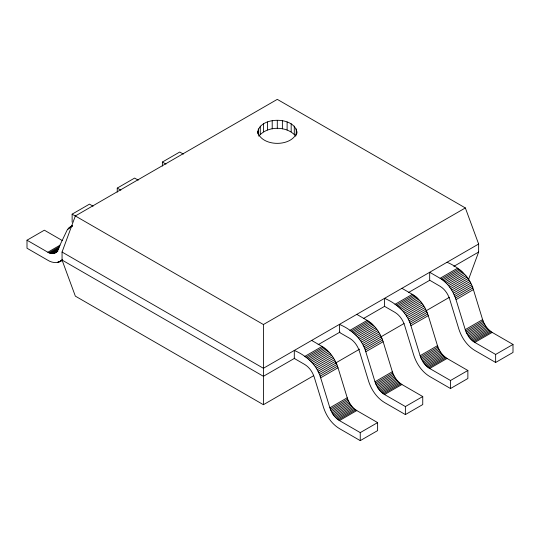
<?xml version="1.0" encoding="UTF-8"?>
<svg xmlns="http://www.w3.org/2000/svg" width="540" height="540" viewBox="0 0 540 540"><rect width="100%" height="100%" fill="white"/><g stroke="black" fill="none" stroke-linecap="round" stroke-linejoin="round"><path stroke-width="0.81" d="M257.654 133.387C258.174 115.925 296.406 115.925 296.926 133.387M296.926 131.78C292.957 147.211 261.623 147.211 257.654 131.78M313.706 375.664L263.405 404.703L75.344 296.129L62.059 260.05L62.059 252.038L75.344 215.96L277.29 99.367L465.352 207.941L478.636 244.019L478.636 252.038L468.524 279.484M72.252 225.828L69.242 227.678L67.142 230.094L57.395 250.486C55.829 254.293 50.807 254.306 47.831 252.234L27 240.212L27 248.231L47.831 260.253C52.225 263.081 58.253 263.608 62.458 260.104M258.815 136.181C267.354 125.672 287.226 125.672 295.765 136.181M61.911 260.064L60.284 261.36M27 240.212L44.354 230.189L62.316 240.556M72.13 222.176L72.13 214.157L89.485 204.134L93.076 206.213M117.254 192.112L117.254 188.102L134.615 178.079L138.206 180.157M162.385 166.057L162.385 162.047L179.746 152.024L183.337 154.103M69.242 227.678L72.441 225.761M68.465 228.38L72.077 226.294M67.763 229.19L69.208 228.353M47.831 252.234L60.122 245.14M48.836 252.761L59.684 246.503M49.835 253.172L59.238 247.745M50.821 253.456L58.772 248.866M51.773 253.618L58.28 249.858M52.684 253.651L57.746 250.729M53.555 253.564L57.868 251.134M54.371 253.348L57.267 251.674M57.375 262.46L58.82 261.63M58.401 262.211L62.019 260.125M59.373 261.839L62.579 259.929M75.344 215.96L263.405 324.533L465.352 207.941M478.636 244.019L263.405 368.28L62.059 252.038M294.779 358.182L263.405 376.299L62.059 260.05M318.121 344.702L340.011 332.066M363.359 318.587L384.514 306.376M408.591 292.471L429.752 280.26L440.1 286.308C444.771 289.15 448.011 293.963 449.665 299.106L458.872 329.117C461.626 337.689 467.026 345.721 474.815 350.447L495.646 362.468L513 352.445L513 344.432L492.17 332.404C487.499 329.569 484.259 324.749 482.605 319.613L473.398 289.595C469.746 276.764 459.054 267.341 447.046 262.258M453.83 266.355L478.636 252.038M304.715 356.454L322.07 346.437C329.859 351.162 335.259 359.188 338.013 367.76L347.22 397.777C348.874 402.914 352.114 407.734 356.785 410.569L377.615 422.597L377.615 430.61L360.254 440.633L339.431 428.605C331.641 423.887 326.241 415.854 323.487 407.282L314.28 377.271C312.626 372.127 309.386 367.308 304.715 364.473L294.3 358.459L294.3 350.44C306.315 355.523 317 364.945 320.659 377.784L329.859 407.795C331.519 412.938 334.76 417.751 339.431 420.593L360.254 432.614L377.615 422.597M349.846 330.399L367.2 320.382C374.99 325.107 380.389 333.133 383.144 341.705L392.351 371.723C394.004 376.859 397.244 381.679 401.915 384.514L422.746 396.542L422.746 404.555L405.385 414.578L384.554 402.557C376.772 397.832 371.365 389.799 368.611 381.226L359.411 351.216C357.75 346.073 354.51 341.26 349.846 338.418L339.431 332.404L339.431 324.392C351.445 329.468 362.131 338.891 365.789 351.729L374.99 381.74C376.65 386.883 379.89 391.696 384.554 394.538L405.385 406.559L422.746 396.542M394.97 304.344L412.331 294.327C420.113 299.052 425.52 307.078 428.274 315.65L437.474 345.668C439.135 350.804 442.375 355.624 447.046 358.459L467.87 370.487L467.87 378.5L450.515 388.523L429.685 376.502C421.895 371.776 416.495 363.744 413.741 355.171L404.541 325.161C402.881 320.018 399.64 315.205 394.97 312.363L384.554 306.349L384.554 298.337C396.569 303.413 407.255 312.836 410.913 325.674L420.12 355.685C421.774 360.828 425.014 365.641 429.685 368.483L450.515 380.504L467.87 370.487M429.685 280.294L429.685 272.281L440.1 278.289L457.454 268.272M305.978 357.237L323.332 347.213M351.108 331.182L368.462 321.158M396.232 305.127L413.593 295.11M440.1 278.289L441.362 279.072L458.717 269.055M307.233 358.121L324.587 348.098M352.363 332.066L369.718 322.043M397.487 306.011L414.848 295.988M441.362 279.072L442.618 279.956L459.972 269.933M308.475 359.1L325.829 349.083M353.606 333.045L370.96 323.028M398.729 306.99L416.09 296.973M442.618 279.956L443.86 280.935L461.214 270.918M309.697 360.173L327.051 350.156M354.827 334.118L372.182 324.101M399.951 308.063L417.312 298.046M443.86 280.935L445.082 282.008L462.436 271.991M310.892 361.334L328.246 351.311M356.022 335.279L373.376 325.256M401.146 309.224L418.507 299.207M445.082 282.008L446.276 283.169L463.637 273.152M312.053 362.576L329.413 352.553M357.183 336.521L374.544 326.498M402.314 310.466L419.668 300.443M446.276 283.169L447.444 284.411L464.798 274.388M313.18 363.886L330.534 353.869M358.31 337.831L375.664 327.814M403.434 311.776L420.795 301.759M447.444 284.411L448.565 285.721L465.925 275.704M314.26 365.269L331.614 355.246M359.39 339.215L376.745 329.191M404.514 313.16L421.875 303.136M448.565 285.721L449.644 287.105L466.999 277.081M315.286 366.707L332.647 356.683M360.416 340.652L377.771 330.635M405.547 314.597L422.901 304.58M449.644 287.105L450.671 288.542L468.032 278.525M316.258 368.199L333.619 358.175M361.388 342.144L378.749 332.127M406.519 316.089L423.873 306.072M450.671 288.542L451.649 290.034L469.004 280.017M317.169 369.738L334.53 359.714M362.3 343.683L379.661 333.659M407.43 317.628L424.784 307.604M513 344.432L495.646 354.449L474.815 342.428C470.144 339.586 466.904 334.773 465.251 329.63L455.504 297.986L452.561 291.573L469.915 281.549M318.019 371.304L335.374 361.287M363.15 345.249L380.504 335.232M408.274 319.194L425.635 309.177M453.404 293.139L470.759 283.122M335.583 363.035L359.64 349.144M380.781 336.94L404.109 323.467M425.986 310.844L449.314 297.371M318.796 372.904L336.15 362.887M363.92 346.849L381.281 336.832M409.05 320.794L426.411 310.777M454.181 294.739L471.535 284.722M319.498 374.524L336.852 364.5M364.621 348.469L381.983 338.445M409.752 322.414L427.106 312.39M454.882 296.359L472.237 286.335M320.119 376.151L337.473 366.133M365.243 350.096L382.604 340.079M410.373 324.041L427.734 314.024M455.504 297.986L472.858 287.969M320.659 377.784L338.013 367.76M365.789 351.729L383.144 341.705M410.913 325.674L428.274 315.65M456.044 299.619L473.398 289.595M329.859 407.795L347.22 397.777M374.99 381.74L392.351 371.723M420.12 355.685L437.474 345.668M465.251 329.63L482.605 319.613M330.305 409.097L347.666 399.08M375.435 383.042L392.789 373.025M420.565 356.987L437.92 346.97M465.689 330.932L483.05 320.915M330.838 410.4L348.192 400.376M375.962 384.345L393.323 374.321M421.092 358.29L438.453 348.266M466.223 332.235L483.577 322.211M331.445 411.683L348.806 401.659M376.576 385.627L393.93 375.604M421.706 359.573L439.061 349.549M466.83 333.518L484.191 323.494M332.134 412.931L349.488 402.914M377.257 386.876L394.619 376.859M422.388 360.821L439.749 350.804M467.519 334.766L484.873 324.749M332.883 414.146L350.244 404.123M378.014 388.091L395.375 378.068M423.144 362.036L440.498 352.013M468.275 335.981L485.629 325.957M333.7 415.3L351.061 405.284M378.83 389.245L396.185 379.229M423.961 363.19L441.315 353.174M469.085 337.142L486.446 327.119M334.571 416.401L351.932 406.377M379.701 390.346L397.055 380.322M424.832 364.291L442.186 354.267M469.955 338.236L487.316 328.212M335.488 417.42L352.843 407.403M380.612 391.365L397.973 381.348M425.743 365.31L443.104 355.293M470.873 339.255L488.228 329.238M336.44 418.358L353.795 408.341M381.571 392.303L398.925 382.286M426.695 366.248L444.056 356.231M471.825 340.193L489.179 330.176M337.419 419.209L354.78 409.185M382.55 393.154L399.904 383.13M427.68 367.099L445.034 357.075M472.804 341.044L490.165 331.02M338.418 419.951L355.779 409.928M383.549 393.896L400.903 383.879M428.679 367.841L446.033 357.824M473.803 341.786L491.164 331.769M339.431 420.593L356.785 410.569M384.554 394.538L401.915 384.514M429.685 368.483L447.046 358.459M474.815 342.428L492.17 332.404M70.085 227.084L71.969 226.226M401.915 288.313L412.331 294.327M162.385 162.047L165.976 164.119M356.785 314.368L367.2 320.382M117.254 188.102L120.845 190.175M311.654 340.423L322.07 346.437M72.13 214.157L75.722 216.23M451.649 290.034L452.561 291.573M495.646 354.449L495.646 362.468M450.515 380.504L450.515 388.523M405.385 406.559L405.385 414.578M360.254 432.614L360.254 440.633M296.257 128.851L296.257 135.263M294.293 126.117L294.293 134.129M291.175 123.768L291.175 131.78M287.111 121.966L287.111 129.978M282.373 120.832L282.373 128.851M277.29 120.447L277.29 128.459M272.207 120.832L272.207 128.851M267.469 121.966L267.469 129.978M263.405 123.768L263.405 131.78M263.405 324.533L263.405 404.703M260.287 126.117L260.287 134.129M258.322 128.851L258.322 135.263"/></g></svg>
